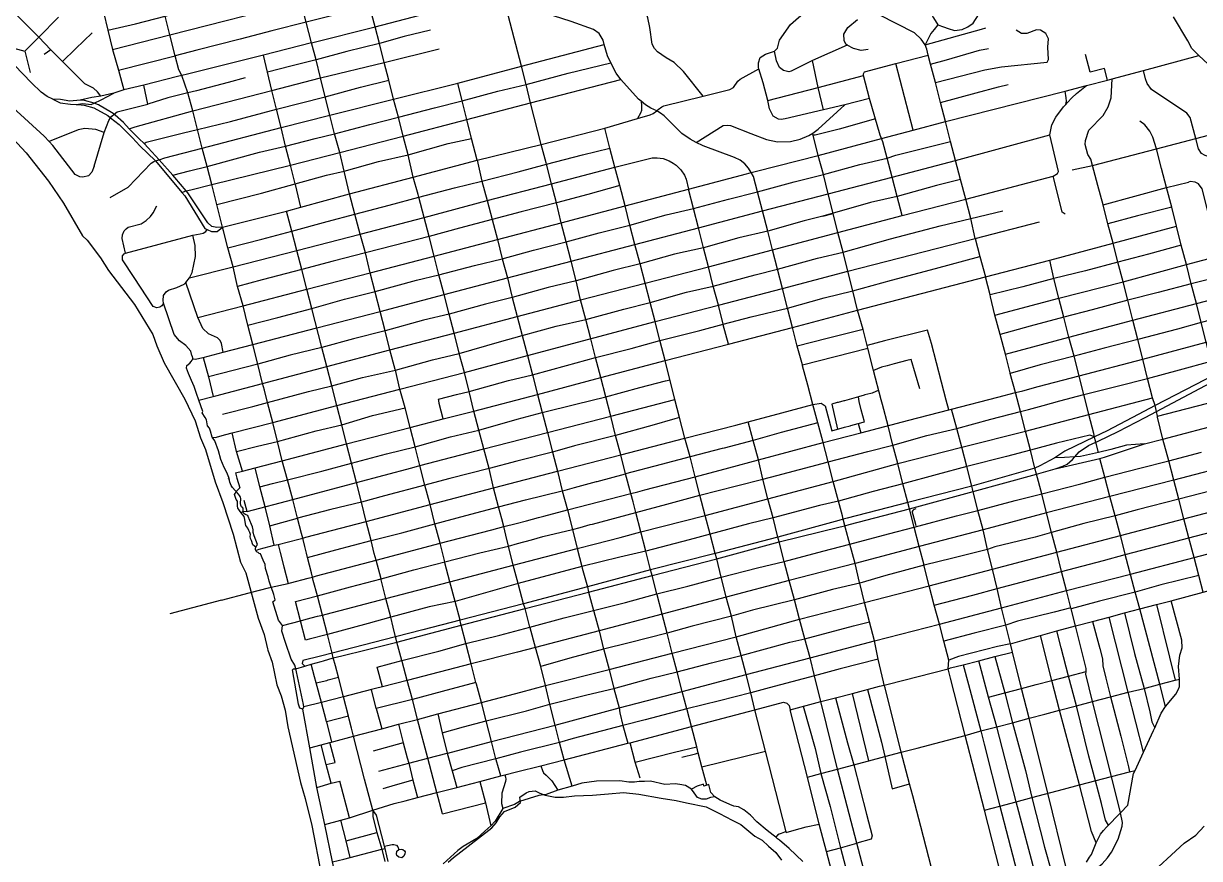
# Model space of a CAD drawing. Header units: millimetres. Extents: x 101 to 207, y 51 to 179.
# Drawn here: x 128.81 to 170.14, y 126.11 to 155.44 of the extents above; entities that cross this region are included whole.
import ezdxf

# ---------------------------------------------------------------- set-up
doc = ezdxf.new("R2010")
doc.units = ezdxf.units.MM
doc.header["$MEASUREMENT"] = 0
doc.layers.add('Streets', color=140, linetype='Continuous', true_color=0x00d7ff)
doc.layers.add('Waterline', color=70, linetype='Continuous', true_color=0x71ff00)

msp = doc.modelspace()

# ---------------------------------------------------------------- linework, layer by layer
at = {"layer": 'Streets', "color": 4, "true_color": 0x00ffff}
for p, q in [((129.773, 154.522), (129.535, 154.349)), ((132.151, 153.797), (134.142, 154.302)), ((160.075, 151.691), (159.467, 154.039)), ((133.447, 150.615), (133.583, 150.65)), ((162.265, 147.895), (164.525, 148.48)), ((133.361, 145.503), (132.698, 146.523)), ((156.185, 143.449), (158.485, 144.034)), ((168.665, 141.648), (175.409, 143.394)), ((157.227, 142.076), (157.424, 141.192)), ((158.142, 141.392), (158.238, 141.062)), ((168.858, 140.846), (171.113, 141.435)), ((135.437, 140.907), (135.543, 140.904)), ((168.21, 140.678), (168.858, 140.846)), ((136.002, 139.451), (136.032, 139.463)), ((136.672, 138.303), (136.562, 138.688)), ((136.528, 138.307), (136.672, 138.303)), ((137.47, 137.799), (138.44, 138.067)), ((136.973, 136.934), (137.093, 136.973)), ((135.769, 135.188), (133.949, 134.703)), ((163.574, 133.362), (163.499, 133.656)), ((158.523, 129.541), (157.943, 131.911)), ((139.464, 130.911), (139.64, 130.201)), ((139.768, 129.479), (139.58, 130.185)), ((152.657, 129.333), (154.894, 129.879)), ((139.449, 129.418), (139.768, 129.479)), ((152.825, 128.683), (152.657, 129.333)), ((140.263, 127.543), (139.927, 128.833)), ((143.535, 127.682), (145.047, 128.07)), ((139.402, 127.302), (139.964, 127.459)), ((139.964, 127.459), (140.263, 127.543)), ((140.145, 126.733), (141.232, 127.024))]:
    msp.add_line(p, q, dxfattribs=at)
for points in [[(130.965, 153.322), (130.564, 153.72), (130.18, 154.111), (129.773, 154.522), (129.351, 154.957), (128.086, 156.226), (128.047, 156.266), (128.011, 156.301), (127.14, 157.166), (126.673, 157.65), (124.811, 159.542), (124.128, 160.204), (123.809, 160.56), (123.454, 161.011), (123.155, 161.473), (122.799, 161.969), (122.776, 162.006), (122.585, 162.308), (121.621, 164.073), (120.145, 166.974)], [(140.268, 149.46), (140.085, 150.26), (139.927, 150.912), (139.74, 151.568), (139.58, 152.219), (139.412, 152.871), (139.253, 153.528), (139.095, 154.166), (138.926, 154.767), (138.562, 156.214), (138.394, 156.889), (138.234, 157.533), (138.058, 158.201), (138.056, 158.207), (137.897, 158.847)], [(131.774, 155.205), (132.749, 155.43), (133.791, 155.702), (136.518, 156.449), (138.394, 156.889), (139.708, 157.245), (140.619, 157.472), (142.273, 157.903), (143.082, 158.107)], [(131.938, 154.528), (133.949, 155.04), (138.562, 156.214), (140.797, 156.799), (145.249, 157.956)], [(152.695, 152.887), (152.013, 153.755), (151.685, 154.067), (151.395, 154.233), (151.095, 154.445), (150.984, 154.562), (150.909, 154.712), (150.824, 155.307), (150.75, 155.641), (150.657, 155.926), (150.469, 156.655), (150.459, 156.833), (150.507, 157.049), (150.778, 157.5), (150.796, 157.578), (150.778, 157.818), (150.712, 157.923), (150.384, 158.284)], [(131.292, 157.147), (131.447, 156.527), (131.621, 155.837), (131.774, 155.205), (131.938, 154.528), (132.151, 153.797), (132.33, 153.113)], [(155.211, 154.467), (155.314, 154.573), (155.379, 154.856), (155.773, 155.402), (156.315, 155.892), (156.418, 155.953), (156.484, 156.025), (156.615, 156.159), (156.773, 156.454), (156.83, 156.683), (156.82, 157.021), (156.773, 157.233), (156.811, 157.411)], [(159.642, 156.523), (159.663, 156.253), (159.779, 156.159), (159.948, 156.096), (160.284, 156.011), (160.495, 155.938), (160.705, 155.801), (160.789, 155.643), (160.947, 155.391), (161.147, 155.327), (161.316, 155.264), (161.537, 155.201), (161.8, 155.233), (162, 155.327), (162.189, 155.454), (162.378, 155.748), (163.21, 157.232)], [(131.293, 150.428), (131.209, 150.216), (131.088, 150.093), (130.891, 150.048), (130.788, 150.06), (130.619, 150.143), (129.834, 151.161), (129.712, 151.296), (129.534, 151.479), (128.431, 152.489), (127.226, 153.647), (127.056, 153.784), (125.136, 155.664), (124.989, 155.809), (124.783, 155.936), (124.724, 155.959), (124.539, 156.003), (124.418, 156.058), (124.183, 156.214), (124.072, 156.331), (123.763, 156.898), (123.68, 157.056)], [(138.926, 154.767), (141.171, 155.33), (143.005, 155.803), (145.315, 156.404), (145.66, 156.459)], [(150.16, 138.932), (149.973, 139.622), (149.804, 140.294), (149.618, 140.974), (149.449, 141.652), (149.281, 142.326), (149.103, 143.004), (148.916, 143.706), (148.748, 144.368), (148.58, 145.047), (148.392, 145.731), (148.234, 146.405), (148.056, 147.094), (147.878, 147.767), (147.709, 148.441), (147.541, 149.137), (147.363, 149.815), (147.191, 150.497), (147.179, 150.544), (147.008, 151.195), (146.634, 152.654), (146.474, 153.304), (146.316, 153.945), (145.66, 156.459)], [(151.069, 152.37), (150.862, 152.472), (150.671, 152.584), (150.518, 152.71), (150.431, 152.782), (149.804, 153.472), (149.646, 153.699), (149.449, 154.055), (149.337, 154.312), (149.216, 154.706), (149.178, 154.862), (149.038, 155.096), (148.841, 155.236), (148.056, 155.514), (147.149, 155.809), (146.737, 155.981), (146.026, 156.393), (145.886, 156.438), (145.66, 156.459)], [(140.974, 156.058), (140.056, 155.818), (138.744, 155.49), (137.537, 155.18), (136.419, 154.891), (134.9, 154.502), (134.142, 154.302)], [(148.093, 128.656), (147.811, 129.579), (147.649, 130.184), (147.501, 130.789), (147.306, 131.527), (147.157, 132.188), (146.989, 132.85), (146.802, 133.524), (146.615, 134.214), (146.608, 134.24), (146.439, 134.894), (146.387, 135.062), (146.213, 135.722), (146.199, 135.776), (146.026, 136.416), (145.858, 137.084), (145.762, 137.472), (145.688, 137.768), (145.617, 138.038), (145.508, 138.46), (145.333, 139.126), (145.175, 139.806), (144.987, 140.496), (144.819, 141.162), (144.642, 141.83), (144.469, 142.52), (144.304, 143.188), (144.124, 143.854), (144.118, 143.878), (143.949, 144.568), (143.771, 145.23), (143.593, 145.92), (143.411, 146.613), (143.238, 147.273), (143.063, 147.956), (142.892, 148.631), (142.705, 149.34), (142.68, 149.436), (142.509, 150.039), (142.33, 150.833), (142.153, 151.489), (141.985, 152.148), (141.817, 152.786), (141.648, 153.449), (141.489, 154.077), (141.32, 154.745), (141.171, 155.33), (140.974, 156.058)], [(128.857, 154.467), (129.351, 154.957), (130.037, 155.663)], [(134.379, 153.615), (134.266, 153.819), (134.142, 154.302), (133.949, 155.04), (133.791, 155.702)], [(158.495, 154.524), (158.252, 154.495), (157.98, 154.562), (157.765, 154.678), (157.718, 154.718), (157.652, 154.84), (157.644, 155.063), (157.783, 155.303), (158.121, 155.586)], [(160.497, 154.69), (160.366, 154.896), (160.131, 155.119), (158.887, 155.742)], [(170.768, 153.721), (170.116, 154.321), (169.878, 154.568), (169.729, 154.835), (169.229, 155.673)], [(130.18, 154.111), (130.636, 154.554), (131.218, 155.119)], [(143.114, 155.206), (142.194, 154.982), (141.32, 154.745), (140.168, 154.463), (139.095, 154.166), (138.201, 153.943), (137.382, 153.727)], [(160.947, 155.391), (160.821, 155.231), (160.705, 155.085), (160.497, 154.69)], [(160.497, 154.69), (162.487, 155.243), (162.639, 155.291)], [(164.837, 154.178), (164.809, 154.613), (164.837, 154.907), (164.743, 155.096), (164.556, 155.202), (164.415, 155.218), (164.079, 155.091), (163.892, 155.091), (163.705, 155.202)], [(128.217, 154.645), (128.857, 154.467), (129.042, 153.718)], [(133.583, 150.65), (133.772, 150.723), (135.091, 151.068), (137.86, 151.79), (139.58, 152.219), (141.817, 152.786), (144.07, 153.349), (146.316, 153.945), (149.216, 154.706)], [(138.926, 154.767), (137.242, 154.334), (134.575, 153.664), (134.379, 153.615)], [(157.765, 154.678), (156.539, 154.144), (155.791, 153.773), (155.707, 153.749), (155.52, 153.788), (155.379, 153.899), (155.276, 154.128), (155.211, 154.467)], [(162.265, 147.895), (162.105, 148.591), (161.928, 149.275), (161.746, 149.965), (161.572, 150.627), (161.394, 151.301), (161.217, 152.002), (161.039, 152.67), (160.861, 153.366), (160.693, 154.016), (160.608, 154.328), (160.562, 154.54), (160.497, 154.69)], [(129.834, 152.782), (129.637, 152.881), (129.431, 153.032), (129.085, 153.36), (127.889, 154.583)], [(132.52, 151.745), (132.728, 151.815), (134.763, 152.369), (137.541, 153.087), (139.253, 153.528), (141.489, 154.077), (143.415, 154.551)], [(138.562, 148.987), (138.365, 149.782), (138.355, 149.815), (138.196, 150.467), (138.018, 151.133), (137.86, 151.79), (137.701, 152.43), (137.541, 153.087), (137.382, 153.727), (137.242, 154.334)], [(154.388, 150.204), (154.577, 150.252), (156.745, 150.805), (158.968, 151.4), (160.075, 151.691), (161.217, 152.002), (165.418, 153.068), (166.175, 153.26), (166.909, 153.456), (167.072, 153.5), (168.176, 153.794), (170.116, 154.321)], [(158.551, 152.804), (157.68, 152.587), (156.933, 152.408), (155.577, 152.096), (155.445, 152.069), (155.352, 152.08), (155.165, 152.185), (155.025, 152.448), (154.968, 152.737), (154.809, 153.36), (154.66, 153.844), (154.641, 153.899), (154.641, 154.061), (154.706, 154.251), (154.894, 154.368), (155.211, 154.467)], [(158.335, 153.611), (158.335, 153.672), (158.373, 153.739), (159.467, 154.039), (160.608, 154.328)], [(160.693, 154.016), (161.246, 154.17), (162.41, 154.5), (162.724, 154.562)], [(160.861, 153.366), (162.601, 153.81), (163.19, 153.923), (164.79, 154.089), (164.837, 154.178)], [(166.909, 153.456), (166.8, 153.864), (166.303, 153.729), (166.138, 154.357)], [(134.056, 150.117), (134.643, 150.267), (135.268, 150.416), (137.103, 150.925), (138.018, 151.133), (139.063, 151.398), (139.74, 151.568), (140.983, 151.898), (141.985, 152.148), (143.253, 152.483), (144.229, 152.725), (145.476, 153.069), (146.474, 153.304), (147.948, 153.693), (149.449, 154.055)], [(151.069, 152.37), (151.115, 152.426), (151.24, 152.515), (151.313, 152.551), (152.695, 152.887), (153.639, 153.126), (153.762, 153.199), (153.912, 153.415), (153.995, 153.488), (154.66, 153.844)], [(156.933, 152.408), (156.737, 153.199), (156.539, 154.144)], [(175.005, 145.809), (174.734, 146.065), (174.154, 146.744), (173.91, 147.138), (173.704, 147.567), (173.546, 148.002), (173.405, 148.352), (173.237, 148.692), (172.966, 149.115), (172.572, 149.588), (172.32, 149.833), (171.964, 150.105), (171.505, 150.378), (171.319, 150.467), (170.346, 150.8), (170.216, 150.878), (170.113, 151.04), (170.018, 151.401), (169.822, 152.142), (169.701, 152.298), (168.456, 153.12), (168.307, 153.332), (168.242, 153.5), (168.176, 153.794)], [(134.379, 153.615), (134.226, 153.576), (133.033, 153.271), (132.33, 153.113), (131.983, 152.997)], [(133.045, 151.223), (133.115, 151.277), (134.427, 151.606), (134.923, 151.713), (136.088, 152.001), (137.701, 152.43), (139.412, 152.871), (140.656, 153.201), (141.648, 153.449)], [(136.597, 153.532), (136.002, 153.368), (134.893, 153.078), (134.585, 153.01), (133.88, 152.825), (133.183, 152.614)], [(134.378, 149.506), (134.526, 149.56), (134.688, 149.596), (135.428, 149.782), (138.196, 150.467), (139.927, 150.912), (142.153, 151.489), (144.389, 152.074), (146.634, 152.654), (149.804, 153.472)], [(138.626, 137.368), (138.585, 137.524), (138.44, 138.067), (138.271, 138.726), (138.084, 139.41), (137.897, 140.083), (137.738, 140.757), (137.57, 141.431), (137.382, 142.131), (137.274, 142.56), (137.214, 142.799), (137.048, 143.471), (136.868, 144.162), (136.691, 144.847), (136.531, 145.519), (136.335, 146.209), (136.176, 146.889), (135.989, 147.561), (135.834, 148.159), (135.802, 148.285), (135.605, 149.087), (135.428, 149.782), (135.268, 150.416), (135.091, 151.068), (134.923, 151.713), (134.763, 152.369), (134.585, 153.01), (134.379, 153.615)], [(154.968, 152.737), (156.737, 153.199), (158.335, 153.611)], [(158.968, 151.4), (158.915, 151.519), (158.551, 152.804), (158.335, 153.611)], [(168.587, 142.023), (168.494, 142.293), (168.317, 142.977), (168.148, 143.655), (167.979, 144.345), (167.802, 145.019), (167.624, 145.72), (167.466, 146.371), (167.278, 147.055), (167.11, 147.729), (166.923, 148.407), (166.755, 149.075), (166.567, 149.754), (166.381, 150.449), (166.324, 150.673), (166.221, 150.845), (166.128, 151.191), (166.137, 151.329), (166.258, 151.691), (166.755, 152.213), (166.932, 152.509), (167.035, 152.826), (167.072, 153.5)], [(130.657, 152.595), (130.889, 152.636), (131.191, 152.598), (131.292, 152.648), (131.541, 152.765), (131.983, 152.997)], [(131.983, 152.997), (131.525, 152.884), (131.215, 152.839), (130.801, 152.747)], [(131.525, 152.884), (131.404, 153.039), (131.268, 153.165), (130.965, 153.322)], [(131.914, 152.183), (131.997, 152.256), (132.099, 152.344), (133.183, 152.614), (133.033, 153.271)], [(144.75, 150.639), (144.557, 151.406), (144.389, 152.074), (144.229, 152.725), (144.07, 153.349)], [(161.039, 152.67), (162.292, 153.001), (163.075, 153.212), (163.42, 153.294)], [(165.443, 152.602), (165.469, 152.718), (165.457, 152.825), (165.418, 153.068)], [(165.443, 152.602), (165.5, 152.664), (165.652, 152.829), (165.823, 152.983), (166.175, 153.26)], [(129.834, 152.782), (130.099, 152.66), (130.457, 152.607), (130.657, 152.595), (130.84, 152.583), (130.936, 152.574), (131.285, 152.485), (131.774, 152.209), (131.87, 152.125), (132.177, 151.891), (132.381, 151.687), (132.638, 151.424), (132.901, 151.148)], [(130.801, 152.747), (130.442, 152.719), (130.104, 152.772), (129.834, 152.782)], [(132.875, 151.391), (132.52, 151.745), (132.32, 151.966), (132.031, 152.221), (131.997, 152.256), (131.907, 152.318), (131.445, 152.587), (131.292, 152.648), (130.948, 152.732), (130.801, 152.747)], [(150.518, 152.71), (150.536, 152.557), (150.536, 152.386), (150.496, 152.291), (150.392, 152.104), (150.833, 152.236), (150.944, 152.278), (151.069, 152.37)], [(154.37, 151.581), (154.93, 151.363), (155.314, 151.284), (155.773, 151.296), (156.11, 151.379), (156.418, 151.507), (156.549, 151.59), (156.737, 151.735), (157.68, 152.587)], [(165.005, 150.082), (165.154, 150.171), (165.183, 150.244), (164.883, 151.535), (164.958, 151.885), (165.098, 152.148), (165.361, 152.513), (165.443, 152.602)], [(131.293, 150.428), (131.649, 151.612), (131.803, 152.037), (131.87, 152.125), (131.914, 152.183)], [(154.388, 150.204), (154.294, 150.355), (154.16, 150.509), (154.002, 150.637), (153.799, 150.74), (152.695, 151.139), (152.451, 151.256), (152.245, 151.374), (151.946, 151.574), (151.681, 151.844), (151.326, 152.193), (151.204, 152.292), (151.069, 152.37)], [(165.673, 150.298), (166.381, 150.449), (168.634, 151.034), (170.018, 151.401), (170.861, 151.624), (172.751, 152.129)], [(131.649, 151.612), (131.35, 151.718), (130.966, 151.758), (130.732, 151.707), (129.712, 151.296)], [(138.562, 148.987), (140.268, 149.46), (142.509, 150.039), (144.75, 150.639), (147.008, 151.195), (149.244, 151.762), (150.392, 152.104)], [(155.618, 127.025), (155.613, 127.047), (154.894, 129.879), (154.51, 131.332), (154.369, 131.927), (154.211, 132.573), (154.033, 133.245), (153.864, 133.896), (153.696, 134.619), (153.509, 135.287), (153.34, 135.961), (153.332, 135.995), (153.174, 136.641), (153.122, 136.83), (152.948, 137.501), (152.77, 138.163), (152.583, 138.876), (152.415, 139.521), (152.237, 140.217), (152.059, 140.879), (151.869, 141.606), (151.703, 142.237), (151.366, 143.599), (151.189, 144.273), (151.177, 144.303), (151.011, 144.969), (150.834, 145.636), (150.657, 146.316), (150.479, 146.994), (150.301, 147.684), (150.123, 148.358), (149.954, 149.036), (149.769, 149.746), (149.598, 150.4), (149.421, 151.068), (149.244, 151.762)], [(152.451, 151.256), (153.397, 151.857), (153.565, 151.875), (153.659, 151.857), (154.37, 151.581)], [(158.754, 152.088), (157.479, 151.733), (156.637, 151.517), (156.568, 151.516)], [(171.113, 141.435), (170.909, 142.229), (170.735, 142.925), (170.69, 143.113), (170.552, 143.583), (170.374, 144.252), (170.206, 144.942), (170.038, 145.604), (169.85, 146.298), (169.683, 146.978), (169.505, 147.65), (169.335, 148.324), (169.168, 148.987), (168.99, 149.676), (168.813, 150.349), (168.634, 151.034), (168.503, 151.452), (168.401, 151.663), (168.223, 151.881), (168.046, 152.013)], [(135.802, 148.285), (135.603, 148.272), (135.424, 148.314), (135.287, 148.44), (134.582, 149.493), (134.526, 149.56), (134.128, 150.035), (134.056, 150.117), (133.583, 150.65), (133.19, 151.079), (133.045, 151.223), (132.875, 151.391)], [(134.726, 143.778), (134.76, 143.665), (134.838, 143.655), (135.128, 143.712), (135.83, 143.894), (136.868, 144.162), (139.123, 144.746), (141.348, 145.331), (143.593, 145.92), (145.82, 146.505), (148.056, 147.094), (150.301, 147.684), (152.536, 148.269), (154.781, 148.858), (157.092, 149.459), (159.346, 150.048), (161.572, 150.627), (164.883, 151.535)], [(135.605, 149.087), (137.169, 149.484), (138.355, 149.815), (139.458, 150.109), (140.085, 150.26), (141.286, 150.596), (142.33, 150.833), (143.739, 151.221), (144.557, 151.406)], [(136.691, 144.847), (137.754, 145.117), (138.945, 145.436), (140.089, 145.755), (141.164, 146.032), (142.628, 146.426), (143.411, 146.613), (144.66, 146.939), (145.633, 147.178), (146.738, 147.478), (147.878, 147.767), (149.04, 148.09), (150.123, 148.358), (151.402, 148.721), (152.358, 148.941), (153.585, 149.267), (154.603, 149.526), (155.894, 149.885), (156.933, 150.133), (158.209, 150.484), (159.168, 150.716), (159.466, 150.813), (160.31, 151.029), (161.394, 151.301)], [(161.31, 132.778), (161.334, 133.076), (161.16, 133.745), (161.002, 134.342), (160.824, 135.004), (160.646, 135.688), (160.468, 136.384), (160.461, 136.414), (160.291, 137.068), (160.113, 137.753), (159.947, 138.394), (159.889, 138.616), (159.719, 139.27), (159.543, 139.984), (159.365, 140.634), (159.196, 141.312), (158.999, 142.063), (158.956, 142.225), (158.686, 143.254), (158.673, 143.305), (158.485, 144.034), (158.46, 144.132), (158.317, 144.697), (158.129, 145.369), (157.957, 146.054), (157.783, 146.739), (157.616, 147.411), (157.428, 148.097), (157.27, 148.763), (157.092, 149.459), (156.933, 150.133), (156.745, 150.805), (156.568, 151.516), (156.549, 151.59)], [(159.693, 148.692), (159.515, 149.364), (159.346, 150.048), (159.168, 150.716), (159.013, 151.282), (158.968, 151.4)], [(132.901, 151.148), (133.447, 150.615), (134.378, 149.506), (134.476, 149.383), (135.181, 148.246), (135.27, 148.2), (135.412, 148.141), (135.612, 148.131), (135.802, 148.285)], [(135.989, 147.561), (137.188, 147.866), (138.243, 148.152), (139.484, 148.491), (140.459, 148.747), (141.661, 149.063), (142.705, 149.34), (143.956, 149.668), (144.923, 149.905), (146.193, 150.227), (147.191, 150.497), (148.462, 150.833), (149.421, 151.068)], [(131.856, 149.332), (132.488, 149.692), (133.298, 150.534), (133.393, 150.597), (133.447, 150.615)], [(134.642, 146.51), (136.176, 146.889), (138.412, 147.472), (140.647, 148.046), (142.892, 148.631), (145.108, 149.22), (147.363, 149.815), (149.598, 150.4), (150.909, 150.728), (151.077, 150.728), (151.292, 150.694), (151.498, 150.622), (151.647, 150.538), (151.75, 150.471), (151.919, 150.299), (152.041, 150.115), (152.097, 149.971), (152.18, 149.627)], [(144.75, 150.639), (144.923, 149.905), (145.108, 149.22), (145.278, 148.552), (145.464, 147.857), (145.633, 147.178), (145.82, 146.505), (145.989, 145.815), (146.165, 145.153), (146.339, 144.482), (146.521, 143.778), (146.695, 143.099), (146.877, 142.415), (147.039, 141.774), (147.046, 141.747), (147.223, 141.073), (147.401, 140.383), (147.579, 139.711), (147.747, 139.031), (147.933, 138.353), (148.103, 137.669), (148.271, 136.995), (148.433, 136.369), (148.448, 136.311), (148.628, 135.652), (148.67, 135.462), (148.842, 134.824), (148.85, 134.792), (149.038, 134.113), (149.198, 133.469), (149.206, 133.435), (149.393, 132.755), (149.562, 132.077), (149.749, 131.399), (149.767, 131.223), (149.873, 130.782), (150.048, 130.157)], [(134.941, 145.119), (136.531, 145.519), (138.768, 146.11), (140.993, 146.688), (143.238, 147.273), (145.464, 147.857), (147.709, 148.441), (149.954, 149.036), (152.18, 149.627), (154.222, 150.161), (154.388, 150.204)], [(134.973, 142.206), (135.474, 142.337), (135.568, 142.364), (137.214, 142.799), (139.469, 143.388), (141.685, 143.973), (143.949, 144.568), (146.165, 145.153), (148.392, 145.731), (150.657, 146.316), (152.892, 146.895), (155.137, 147.49), (157.428, 148.097), (159.693, 148.692), (161.928, 149.275), (165.005, 150.082)], [(155.838, 144.763), (155.666, 145.447), (155.482, 146.137), (155.314, 146.81), (155.137, 147.49), (154.968, 148.146), (154.781, 148.858), (154.603, 149.526), (154.463, 150.072), (154.388, 150.204)], [(165.423, 148.74), (165.323, 148.819), (165.251, 149.102), (165.005, 150.082)], [(161.746, 149.965), (160.899, 149.754), (159.515, 149.364), (158.584, 149.149), (156.902, 148.672), (157.27, 148.763), (156.902, 148.672), (156.249, 148.511), (154.968, 148.146), (153.953, 147.912), (152.714, 147.567), (151.691, 147.334), (150.479, 146.994), (149.534, 146.762), (148.234, 146.405), (147.245, 146.17), (145.989, 145.815), (145.042, 145.578), (143.771, 145.23), (142.864, 145.025), (141.526, 144.641), (140.405, 144.368), (139.299, 144.062), (138.182, 143.789), (137.048, 143.471), (135.308, 143.029)], [(149.769, 149.746), (148.639, 149.438), (147.541, 149.137), (146.304, 148.827), (145.278, 148.552), (144.134, 148.254), (143.063, 147.956), (141.832, 147.649), (140.835, 147.383), (139.688, 147.097), (138.59, 146.8), (137.195, 146.433), (136.335, 146.209)], [(162.956, 145.202), (165.201, 145.798), (167.466, 146.371), (169.683, 146.978), (170.832, 147.278), (171.946, 147.573), (173.546, 148.002), (173.723, 148.051), (174.182, 148.251), (174.425, 148.397), (174.845, 148.719), (175.042, 148.931), (175.144, 149.087), (175.613, 149.771), (175.641, 149.848), (175.641, 149.965), (175.621, 150.01)], [(163.322, 143.829), (165.557, 144.424), (167.802, 145.019), (170.038, 145.604), (172.283, 146.193), (173.358, 146.466), (173.649, 146.543), (174.154, 146.744), (174.546, 146.944), (175.239, 147.389), (175.716, 147.8), (175.958, 148.057), (176.389, 148.641), (176.605, 148.941), (176.838, 149.186), (176.979, 149.303), (177.24, 149.465), (177.437, 149.542), (178.877, 149.959)], [(166.755, 149.075), (168.99, 149.676), (169.757, 149.87)], [(170.832, 147.278), (170.234, 149.637), (170.113, 149.809), (169.991, 149.87), (169.822, 149.888), (169.757, 149.87)], [(143.098, 138.542), (142.91, 139.221), (142.742, 139.911), (142.574, 140.573), (142.397, 141.251), (142.219, 141.937), (142.041, 142.599), (141.879, 143.27), (141.873, 143.293), (141.685, 143.973), (141.526, 144.641), (141.348, 145.331), (140.993, 146.688), (140.835, 147.383), (140.647, 148.046), (140.459, 148.747), (140.268, 149.46)], [(153.584, 144.179), (153.407, 144.857), (153.4, 144.885), (153.237, 145.547), (153.051, 146.215), (152.892, 146.895), (152.714, 147.567), (152.536, 148.269), (152.358, 148.941), (152.18, 149.627)], [(132.398, 147.373), (132.275, 147.885), (132.294, 148.024), (132.35, 148.156), (132.415, 148.235), (132.49, 148.285), (132.94, 148.402), (133.117, 148.524), (133.267, 148.664), (133.361, 148.791), (133.492, 149.036)], [(135.801, 141.724), (136.866, 141.987), (137.382, 142.131), (138.826, 142.513), (139.647, 142.71), (140.727, 143.006), (141.879, 143.27), (143.18, 143.624), (144.124, 143.854), (145.541, 144.262), (146.339, 144.482), (147.534, 144.808), (148.58, 145.047), (149.915, 145.413), (150.834, 145.636), (152.118, 145.999), (153.051, 146.215), (154.526, 146.617), (155.314, 146.81), (156.716, 147.196), (157.616, 147.411), (159.281, 147.879), (161.03, 148.333), (162.105, 148.591), (163.227, 148.866)], [(135.802, 148.285), (138.056, 148.852), (138.562, 148.987)], [(143.535, 127.682), (143.343, 128.428), (143.023, 129.634), (142.658, 130.998), (142.49, 131.66), (142.479, 131.698), (142.293, 132.366), (142.116, 133.028), (142.105, 133.067), (141.936, 133.713), (141.91, 133.812), (141.888, 133.901), (141.804, 134.232), (141.716, 134.587), (141.546, 135.248), (141.386, 135.905), (141.378, 135.934), (141.199, 136.59), (141.14, 136.829), (141.031, 137.279), (140.853, 137.952), (140.685, 138.632), (140.516, 139.322), (140.338, 139.994), (140.16, 140.673), (140.002, 141.346), (139.824, 142.02), (139.647, 142.71), (139.469, 143.388), (139.299, 144.062), (138.945, 145.436), (138.768, 146.11), (138.59, 146.8), (138.412, 147.472), (138.243, 148.152), (138.056, 148.852)], [(169.168, 148.987), (167.963, 148.688), (166.923, 148.407)], [(132.398, 147.373), (134.755, 148.002), (135.013, 148.056), (135.125, 148.081), (135.219, 148.14), (135.27, 148.2)], [(133.734, 145.614), (133.716, 145.715), (133.734, 145.887), (133.819, 146.021), (133.903, 146.071), (134.202, 146.171), (134.454, 146.288), (134.52, 146.349), (134.642, 146.51), (134.735, 146.693), (134.858, 147.261), (134.838, 147.64), (134.755, 148.002)], [(136.259, 139.659), (136.502, 139.719), (136.953, 139.839), (137.897, 140.083), (140.16, 140.673), (142.397, 141.251), (143.565, 141.557), (144.642, 141.83), (146.877, 142.415), (149.103, 143.004), (151.366, 143.599), (153.584, 144.179), (155.838, 144.763), (158.129, 145.369), (162.62, 146.543), (164.883, 147.134), (169.335, 148.324)], [(135.543, 140.904), (135.923, 141.002), (136.14, 141.06), (137.57, 141.431), (139.824, 142.02), (142.041, 142.599), (144.304, 143.188), (146.521, 143.778), (151.011, 144.969), (153.237, 145.547), (155.482, 146.137), (157.783, 146.739), (162.265, 147.895)], [(162.265, 147.895), (162.429, 147.256), (162.62, 146.543)], [(169.505, 147.65), (168.351, 147.34), (167.278, 147.055), (166.134, 146.748), (165.029, 146.486), (163.938, 146.189), (162.782, 145.908)], [(132.698, 146.523), (132.284, 147.144), (132.284, 147.284), (132.35, 147.356), (132.398, 147.373)], [(143.565, 141.557), (143.42, 142.095), (143.403, 142.203), (143.4, 142.249), (144.028, 142.414), (144.469, 142.52), (145.853, 142.901), (146.695, 143.099), (147.896, 143.43), (148.916, 143.706), (150.168, 144.028), (151.177, 144.303), (152.578, 144.663), (153.4, 144.885), (154.384, 145.137), (155.666, 145.447), (156.952, 145.801), (157.957, 146.054), (159.323, 146.426), (160.869, 146.837), (162.429, 147.256)], [(172.123, 146.877), (170.962, 146.577), (169.85, 146.298), (168.693, 145.992), (167.624, 145.72), (166.371, 145.38), (165.379, 145.13), (164.188, 144.814), (163.134, 144.523)], [(166.594, 140.373), (166.504, 140.736), (166.483, 140.818), (166.456, 140.927), (166.427, 141.035), (166.249, 141.708), (166.09, 142.376), (166.083, 142.405), (165.734, 143.756), (165.557, 144.424), (165.379, 145.13), (165.201, 145.798), (165.029, 146.486), (164.883, 147.134)], [(135.83, 143.894), (135.765, 144.201), (135.717, 144.307), (135.624, 144.402), (135.315, 144.546), (135.11, 144.734), (134.941, 145.119), (134.52, 146.349)], [(167.371, 127.715), (167.054, 128.989), (166.381, 131.62), (166.146, 132.583), (166.165, 132.684), (166.165, 132.783), (165.781, 134.285), (165.631, 134.882), (165.623, 134.915), (165.473, 135.521), (165.296, 136.194), (165.126, 136.867), (164.948, 137.568), (164.771, 138.248), (164.603, 138.92), (164.419, 139.609), (164.357, 139.818), (164.201, 140.456), (164.033, 141.124), (163.852, 141.812), (163.677, 142.477), (163.494, 143.15), (163.49, 143.166), (163.322, 143.829), (163.134, 144.523), (162.956, 145.202), (162.798, 145.843), (162.782, 145.908), (162.62, 146.543)], [(133.734, 145.614), (133.669, 145.519), (133.595, 145.475), (133.492, 145.458), (133.361, 145.503)], [(134.726, 143.778), (134.688, 143.933), (134.52, 144.133), (134.296, 144.29), (134.108, 144.513), (133.734, 145.614)], [(172.441, 145.519), (171.419, 145.255), (170.206, 144.942), (169.374, 144.709), (167.979, 144.345), (166.799, 144.042), (165.734, 143.756), (164.543, 143.456), (163.494, 143.15)], [(168.629, 141.818), (170.735, 142.925), (172.543, 143.856), (172.622, 143.897), (173.053, 144.153), (173.568, 144.508), (174.156, 144.965), (174.239, 145.039), (174.437, 145.216), (174.646, 145.419), (174.697, 145.602)], [(174.404, 145.405), (174.123, 145.154), (173.943, 145.014), (173.535, 144.698), (173.02, 144.342), (172.59, 144.087), (172.435, 144.015), (170.69, 143.113), (168.587, 142.023)], [(160.989, 124.74), (160.344, 127.234), (160.066, 128.31), (159.955, 128.732), (159.664, 129.841), (159.092, 132.1), (159.065, 132.205), (159.039, 132.317), (158.854, 133.109), (158.719, 133.751), (158.551, 134.419), (158.373, 135.109), (158.201, 135.783), (158.195, 135.805), (158.036, 136.473), (157.85, 137.157), (157.705, 137.712), (157.623, 138.026), (157.592, 138.147), (157.456, 138.665), (157.27, 139.349), (157.092, 140.049), (156.901, 140.767), (156.734, 141.409), (156.549, 142.059), (156.381, 142.732), (156.193, 143.411), (156.185, 143.449), (156.007, 144.106), (155.838, 144.763)], [(158.317, 144.697), (157.052, 144.38), (156.007, 144.106)], [(156.914, 140.718), (158.238, 141.062), (159.93, 141.504), (161.329, 141.87), (161.432, 141.898), (163.055, 142.316), (163.677, 142.477), (163.933, 142.544), (164.468, 142.685), (165.912, 143.066), (168.148, 143.655), (170.374, 144.252), (172.619, 144.847), (173.272, 145.008)], [(161.329, 141.87), (161.242, 142.206), (161.077, 142.838), (160.728, 144.196), (160.583, 144.673), (159.077, 144.298), (158.46, 144.132)], [(154.799, 139.438), (155.293, 139.566), (156.876, 139.985), (157.092, 140.049), (158.488, 140.408), (159.365, 140.634), (160.563, 140.967), (161.61, 141.213), (162.813, 141.546), (163.852, 141.812), (164.129, 141.887), (164.648, 142.024), (165.24, 142.184), (166.083, 142.405), (167.249, 142.707), (168.317, 142.977), (169.446, 143.275), (170.552, 143.583), (171.656, 143.868), (172.202, 143.996), (172.435, 144.015)], [(135.954, 139.668), (135.863, 139.84), (135.748, 140.126), (135.663, 140.426), (135.531, 140.786), (135.437, 140.907), (135.382, 141.124), (135.341, 141.225), (135.28, 141.313), (135.247, 141.444), (135.242, 141.517), (135.192, 141.596), (135.086, 141.766), (135.118, 141.808), (134.973, 142.206), (134.888, 142.448), (134.807, 142.686), (134.717, 142.898), (134.603, 143.153), (134.54, 143.334), (134.552, 143.427), (134.655, 143.513), (134.698, 143.566), (134.739, 143.619), (134.76, 143.665)], [(135.128, 143.712), (135.308, 143.029), (135.474, 142.337)], [(160.317, 142.607), (160.012, 143.641), (159.856, 143.6), (159.634, 143.541), (159.412, 143.482), (159.168, 143.417), (158.97, 143.365), (158.686, 143.254)], [(137.12, 139.171), (137.564, 139.287), (138.084, 139.41), (139.297, 139.717), (140.338, 139.994), (141.566, 140.322), (142.574, 140.573), (143.815, 140.924), (144.819, 141.162), (146.157, 141.539), (147.039, 141.774), (148.218, 142.068), (149.281, 142.326), (150.474, 142.657), (151.376, 142.894), (151.534, 142.92)], [(136.672, 138.303), (138.271, 138.726), (140.516, 139.322), (142.457, 139.835), (142.742, 139.911), (144.987, 140.496), (147.223, 141.073), (149.449, 141.652), (151.703, 142.237)], [(137.915, 134.297), (138.543, 134.459), (138.75, 134.513), (139.145, 134.618), (139.319, 134.664), (139.446, 134.698), (141.546, 135.248), (143.799, 135.833), (146.026, 136.416), (148.271, 136.995), (148.917, 137.164), (149.776, 137.389), (150.507, 137.58), (152.77, 138.163), (154.977, 138.748), (157.27, 139.349), (159.543, 139.984), (161.788, 140.557), (164.033, 141.124), (166.249, 141.708), (168.494, 142.293)], [(158.868, 142.562), (158.637, 142.455), (158.592, 142.444), (158.382, 142.393), (158.354, 142.384), (158.153, 142.326), (157.911, 142.255), (157.669, 142.192), (157.647, 142.186), (157.439, 142.132), (157.413, 142.125), (157.227, 142.076)], [(158.142, 141.392), (158.364, 141.452), (158.256, 141.875), (158.183, 142.162), (158.153, 142.326)], [(136.298, 140.412), (137.028, 140.595), (137.738, 140.757), (139.096, 141.128), (140.002, 141.346), (141.076, 141.667), (142.219, 141.937)], [(137.093, 136.973), (137.622, 137.112), (137.757, 137.139), (138.487, 137.332), (138.626, 137.368), (138.735, 137.397), (140.853, 137.952), (143.098, 138.542), (145.333, 139.126), (147.579, 139.711), (149.804, 140.294), (152.059, 140.879), (153.852, 141.336), (154.286, 141.447), (155.462, 141.765), (156.549, 142.059)], [(156.549, 142.059), (156.848, 142.107), (156.985, 142.013), (157.216, 141.129), (157.424, 141.192), (157.636, 141.251), (157.663, 141.259), (157.86, 141.313), (157.892, 141.322), (158.142, 141.392)], [(163.499, 133.656), (163.34, 134.303), (163.19, 134.919), (163.031, 135.593), (162.873, 136.272), (162.695, 136.968), (162.536, 137.657), (162.358, 138.331), (162.162, 139.098), (162.138, 139.193), (161.966, 139.877), (161.788, 140.557), (161.61, 141.213), (161.432, 141.898)], [(168.587, 142.023), (167.985, 141.713), (166.896, 141.134), (166.456, 140.927), (165.416, 140.416), (165.06, 140.188)], [(165.069, 139.793), (165.336, 139.887), (165.492, 139.967), (165.683, 140.121), (165.768, 140.219), (165.918, 140.398), (166.244, 140.618), (166.504, 140.736), (166.581, 140.766), (167.286, 141.113), (168.229, 141.6), (168.629, 141.818)], [(168.858, 140.846), (168.672, 141.613), (168.665, 141.648), (168.629, 141.818), (168.587, 142.023)], [(151.869, 141.606), (151.708, 141.551), (150.898, 141.322), (149.618, 140.974), (148.179, 140.602), (147.401, 140.383), (146.15, 140.069), (145.175, 139.806), (143.789, 139.461), (143.391, 139.359), (142.91, 139.221), (141.493, 138.849), (140.685, 138.632), (139.606, 138.366), (138.44, 138.067)], [(156.734, 141.409), (155.437, 141.079), (154.453, 140.796), (153.434, 140.528), (153.365, 140.51), (152.237, 140.217), (151.221, 139.951), (149.973, 139.622)], [(159.495, 121.15), (158.794, 124.026), (158.102, 126.647), (157.419, 129.25), (156.839, 131.62), (156.615, 132.528), (156.456, 133.162), (156.278, 133.83), (156.09, 134.52), (155.913, 135.198), (155.726, 135.872), (155.548, 136.544), (155.373, 137.23), (155.328, 137.399), (155.155, 138.08), (154.977, 138.748), (154.799, 139.438), (154.641, 140.111), (154.453, 140.796), (154.286, 141.447)], [(169.149, 135.165), (170.271, 135.471), (172.498, 136.077), (172.18, 137.268), (172.011, 137.952), (171.834, 138.632), (171.478, 139.984), (171.309, 140.668), (171.113, 141.435)], [(136.502, 139.719), (136.298, 140.412), (136.14, 141.06)], [(166.456, 140.927), (166.285, 140.987), (165.121, 140.697), (164.201, 140.456), (163.359, 140.23), (161.966, 139.877), (160.925, 139.605), (159.719, 139.27), (158.676, 139.007), (157.456, 138.665), (156.782, 138.507), (155.155, 138.08), (154.289, 137.863), (152.948, 137.501), (152.211, 137.31), (150.683, 136.906), (149.764, 136.692), (148.433, 136.369), (146.199, 135.776), (143.977, 135.137), (143.067, 134.947), (141.716, 134.587), (140.918, 134.364), (139.497, 133.974), (138.845, 133.81), (138.721, 133.778), (138.543, 134.459), (138.366, 135.14), (139.139, 135.341), (140.303, 135.653), (141.378, 135.934), (142.523, 136.245), (143.614, 136.531), (144.844, 136.843), (145.858, 137.084), (146.172, 137.171), (146.67, 137.307), (147.064, 137.416), (148.103, 137.669)], [(137.515, 135.647), (138.113, 135.771), (138.188, 135.793), (138.819, 135.961), (138.963, 135.999), (139.111, 136.038), (141.199, 136.59), (143.453, 137.191), (145.218, 137.646), (145.267, 137.659), (145.688, 137.768), (146.128, 137.882), (146.492, 137.977), (146.906, 138.085), (147.098, 138.135), (147.933, 138.353), (150.16, 138.932), (150.406, 138.996), (150.643, 139.058), (152.415, 139.521), (153.597, 139.834), (154.641, 140.111), (156.914, 140.718)], [(168.21, 140.678), (167.58, 140.629), (167.033, 140.482), (166.594, 140.373), (165.96, 140.229), (165.768, 140.219), (165.402, 140.197), (165.06, 140.188), (164.536, 139.905), (164.357, 139.818)], [(164.419, 139.609), (165.069, 139.793), (166.641, 140.167), (166.802, 140.208), (168.21, 140.678)], [(170.271, 135.471), (170.121, 136.05), (169.953, 136.684), (169.771, 137.38), (169.598, 138.041), (169.42, 138.731), (169.242, 139.405), (169.064, 140.083), (168.858, 140.846)], [(141.433, 132.144), (141.243, 132.828), (142.105, 133.067), (143.404, 133.394), (144.362, 133.658), (145.555, 133.956), (146.608, 134.24), (147.808, 134.564), (148.842, 134.824), (149.968, 135.107), (151.069, 135.407), (152.165, 135.676), (153.332, 135.995), (154.614, 136.323), (155.548, 136.544), (156.9, 136.906), (157.85, 137.157), (159.215, 137.521), (160.113, 137.753), (161.606, 138.145), (162.358, 138.331), (163.668, 138.691), (164.603, 138.92), (165.97, 139.267), (166.819, 139.505), (168.048, 139.826), (169.064, 140.083), (170.215, 140.382)], [(168.953, 131.454), (168.747, 132.233), (168.046, 134.876), (167.886, 135.465), (167.535, 136.791), (167.531, 136.807), (167.363, 137.458), (167.175, 138.147), (166.997, 138.826), (166.819, 139.505), (166.641, 140.167)], [(137.622, 137.112), (137.47, 137.799), (137.3, 138.469), (137.12, 139.171), (136.953, 139.839)], [(171.478, 139.984), (169.242, 139.405), (166.997, 138.826), (164.771, 138.248), (162.536, 137.657), (160.291, 137.068), (158.036, 136.473), (155.726, 135.872), (153.509, 135.287), (151.255, 134.692), (149.038, 134.113), (146.802, 133.524), (146.175, 133.364), (144.548, 132.951), (142.293, 132.366), (141.433, 132.144), (141.182, 132.08), (141.036, 132.042), (140.057, 131.792), (139.279, 131.593), (138.664, 131.441)], [(164.357, 139.818), (162.138, 139.193), (159.889, 138.616), (157.765, 138.063), (157.623, 138.026), (157.463, 137.983), (155.328, 137.399), (153.122, 136.83), (150.853, 136.249), (148.628, 135.652), (146.387, 135.062), (144.156, 134.481), (142.842, 134.145), (141.888, 133.901), (139.659, 133.329)], [(136.696, 138.161), (136.639, 138.18), (136.588, 138.202), (136.553, 138.228), (136.53, 138.281), (136.528, 138.307), (136.525, 138.33), (136.53, 138.396), (136.514, 138.43), (136.476, 138.462), (136.448, 138.524), (136.44, 138.582), (136.445, 138.756), (136.438, 138.8), (136.4, 138.858), (136.363, 138.914), (136.281, 139.002), (136.244, 139.041), (136.15, 139.146), (136.108, 139.209), (136.065, 139.325), (136.032, 139.463), (136.026, 139.489), (135.954, 139.668)], [(136.259, 139.659), (136.308, 139.471), (136.408, 139.126)], [(138.796, 136.689), (139.783, 136.952), (141.031, 137.279), (142.108, 137.554), (143.266, 137.863), (144.358, 138.162), (145.508, 138.46), (146.456, 138.704), (147.747, 139.031), (147.848, 139.054), (148.177, 139.148), (148.953, 139.354), (148.97, 139.359), (149.973, 139.622)], [(139.698, 133.164), (139.995, 133.235), (140.852, 133.446), (141.936, 133.713), (142.505, 133.863), (144.195, 134.307), (146.439, 134.894), (148.67, 135.462), (150.902, 136.056), (153.174, 136.641), (155.373, 137.23), (157.511, 137.758), (157.682, 137.8), (157.835, 137.841), (159.947, 138.394), (162.186, 139.004), (164.419, 139.609)], [(171.651, 139.329), (170.557, 139.02), (169.42, 138.731), (167.959, 138.363), (167.175, 138.147), (166.075, 137.876), (164.948, 137.568), (164.372, 137.402), (162.954, 137.06), (162.695, 136.968), (161.474, 136.659), (160.461, 136.414), (159.123, 136.057), (158.201, 135.783), (157.239, 135.564), (155.913, 135.198), (154.427, 134.831), (153.696, 134.619), (152.309, 134.272), (151.433, 134.024), (150.103, 133.689), (149.198, 133.469), (148.015, 133.144), (146.989, 132.85)], [(148.103, 137.669), (148.375, 137.741), (148.724, 137.838), (148.808, 137.857), (150.335, 138.259), (151.422, 138.56), (152.583, 138.876), (153.875, 139.198), (154.799, 139.438)], [(136.976, 137.048), (136.924, 137.079), (136.871, 137.132), (136.818, 137.279), (136.787, 137.352), (136.776, 137.426), (136.787, 137.489), (136.766, 137.563), (136.734, 137.637), (136.692, 137.71), (136.629, 137.805), (136.598, 137.932), (136.587, 138.016), (136.566, 138.129), (136.522, 138.179), (136.462, 138.257), (136.43, 138.299), (136.372, 138.369), (136.343, 138.416), (136.33, 138.496), (136.336, 138.605), (136.326, 138.667), (136.282, 138.721), (136.248, 138.83), (136.224, 138.896), (136.243, 138.937), (136.281, 139.002), (136.408, 139.126)], [(152.657, 129.333), (152.526, 129.827), (152.471, 130.035), (152.283, 130.747), (152.134, 131.338), (152.125, 131.37), (151.966, 131.982), (151.788, 132.662), (151.61, 133.328), (151.433, 134.024), (151.255, 134.692), (151.077, 135.376), (151.069, 135.407), (150.902, 136.056), (150.881, 136.139), (150.853, 136.249), (150.683, 136.906), (150.507, 137.58), (150.335, 138.259), (150.235, 138.642), (150.16, 138.932)], [(138.87, 129.996), (139.27, 130.1), (139.58, 130.185), (139.64, 130.201), (139.712, 130.219), (140.413, 130.408), (141.402, 130.669), (141.994, 130.825), (142.658, 130.998), (143.369, 131.187), (144.904, 131.593), (146.293, 131.959), (147.157, 132.188), (149.393, 132.755), (151.61, 133.328), (153.864, 133.896), (156.09, 134.52), (158.373, 135.109), (160.646, 135.688), (162.873, 136.272), (165.126, 136.867), (167.363, 137.458), (169.598, 138.041), (171.834, 138.632)], [(144.173, 134.392), (144.156, 134.481), (143.977, 135.137), (143.799, 135.833), (143.621, 136.501), (143.614, 136.531), (143.453, 137.191), (143.266, 137.863), (143.098, 138.542)], [(136.462, 138.257), (136.491, 138.291), (136.528, 138.307)], [(137.036, 137.135), (136.916, 137.448), (136.88, 137.562), (136.878, 137.651), (136.859, 137.758), (136.819, 137.842), (136.703, 138.124), (136.696, 138.161)], [(160.18, 137.792), (160.138, 137.974), (160.08, 138.186), (160.059, 138.261), (160.062, 138.295), (160.08, 138.334), (160.102, 138.376), (160.123, 138.386), (160.183, 138.403)], [(160.824, 135.004), (162.182, 135.363), (163.031, 135.593), (165.296, 136.194), (166.766, 136.58), (167.535, 136.791), (168.929, 137.156), (169.771, 137.38), (171.298, 137.771), (172.011, 137.952)], [(139.659, 133.329), (139.497, 133.974), (139.319, 134.664), (139.139, 135.341), (138.996, 135.879), (138.963, 135.999), (138.928, 136.147), (138.796, 136.689), (138.758, 136.84), (138.701, 137.068), (138.626, 137.368)], [(141.304, 129.184), (142.35, 129.456), (143.023, 129.634), (143.7, 129.806), (143.724, 129.812), (145.258, 130.219), (147.501, 130.789), (149.749, 131.399), (151.966, 131.982), (154.211, 132.573), (156.456, 133.162), (158.719, 133.751), (161.002, 134.342), (163.19, 134.919), (165.473, 135.521), (167.718, 136.099), (169.953, 136.684), (172.18, 137.268)], [(138.385, 132.768), (138.346, 132.901), (138.219, 133.107), (138.019, 133.693), (137.892, 134.092), (137.915, 134.297), (137.766, 134.482), (137.578, 135.124), (137.653, 135.201), (137.607, 135.388), (137.567, 135.489), (137.515, 135.647), (137.446, 135.852), (137.409, 136.004), (137.319, 136.298), (137.298, 136.437), (137.233, 136.596), (137.135, 136.808), (137.098, 136.827), (137.06, 136.858), (137.023, 136.868), (136.986, 136.903), (136.973, 136.934), (136.963, 136.968), (136.958, 137.01), (136.976, 137.048), (136.994, 137.084), (137.01, 137.11), (137.036, 137.135)], [(137.757, 137.139), (137.831, 136.857), (137.962, 136.36), (138.113, 135.771)], [(170.121, 136.05), (168.791, 135.718), (167.886, 135.465), (166.634, 135.153), (165.631, 134.882)], [(135.769, 135.188), (136.743, 135.438), (137.426, 135.621), (137.515, 135.647)], [(163.499, 133.656), (163.995, 133.797), (164.556, 133.947), (165.126, 134.103), (165.781, 134.285), (166.381, 134.435), (166.969, 134.591), (167.512, 134.736), (168.046, 134.876), (168.634, 135.032), (169.149, 135.165)], [(167.371, 127.715), (167.624, 127.982), (167.83, 129.094), (167.886, 129.207), (168.176, 129.845), (168.531, 130.608), (168.573, 130.706), (168.793, 131.221), (168.953, 131.454), (169.308, 131.883), (169.411, 132.061), (169.438, 132.154), (169.438, 132.411), (169.411, 132.856), (169.448, 133.251), (169.541, 133.506), (169.523, 133.785), (169.149, 135.165)], [(165.623, 134.915), (165.036, 134.758), (163.747, 134.452), (163.34, 134.303), (162.224, 134.022), (161.16, 133.745)], [(168.634, 135.032), (169.094, 133.18), (169.289, 132.372)], [(143.519, 130.529), (144.279, 130.73), (145.072, 130.941), (146.492, 131.299), (147.306, 131.527), (148.613, 131.865), (149.562, 132.077), (150.872, 132.447), (151.788, 132.662), (152.99, 132.989), (154.033, 133.245), (155.749, 133.713), (156.278, 133.83), (157.979, 134.288), (158.551, 134.419)], [(145.584, 129.01), (145.427, 129.572), (145.416, 129.616), (145.258, 130.219), (145.072, 130.941), (144.904, 131.593), (144.726, 132.233), (144.713, 132.288), (144.548, 132.951), (144.37, 133.624), (144.195, 134.307), (144.173, 134.392)], [(166.381, 134.435), (166.641, 133.482), (166.733, 133.121), (166.746, 132.874), (166.848, 132.443), (167.011, 131.784)], [(168.176, 129.845), (167.643, 131.948), (166.969, 134.591)], [(167.512, 134.736), (167.857, 133.312), (168.195, 132.088), (168.397, 131.26), (168.469, 130.911), (168.573, 130.706)], [(166.517, 126.661), (166.347, 127.061), (165.932, 128.7), (165.229, 131.32), (164.958, 132.366), (164.556, 133.947)], [(166.948, 127.282), (166.838, 127.458), (166.7, 128.04), (166.488, 128.843), (166.259, 129.711), (165.819, 131.47), (165.538, 132.516), (165.279, 133.515), (165.126, 134.103)], [(163.499, 133.656), (163.046, 133.555), (161.668, 133.209), (161.334, 133.076)], [(139.659, 133.329), (139.243, 133.217), (138.632, 133.07), (138.607, 132.966), (138.695, 132.87), (138.924, 132.935), (139.276, 133.036), (139.358, 133.059), (139.698, 133.164)], [(141.087, 127.807), (140.797, 128.9), (140.413, 130.408), (140.34, 130.69), (140.258, 131.01), (140.233, 131.109), (140.057, 131.792), (139.876, 132.482), (139.771, 132.884), (139.698, 133.164), (139.659, 133.329)], [(158.854, 133.109), (157.512, 132.772), (156.615, 132.528), (155.022, 132.108), (154.369, 131.927), (153.269, 131.654), (152.125, 131.37), (150.655, 130.977), (149.873, 130.782), (148.13, 130.322), (147.649, 130.184), (146.275, 129.848), (145.416, 129.616), (144.22, 129.303), (143.881, 129.194)], [(161.31, 132.778), (161.394, 132.812), (161.843, 132.917), (162.386, 133.056), (162.956, 133.206), (163.574, 133.362)], [(162.956, 133.206), (163.297, 131.926), (163.574, 130.881), (164.023, 129.201), (164.257, 128.25), (164.694, 126.511), (164.94, 125.639)], [(165.554, 125.582), (165.463, 125.779), (164.809, 128.4), (164.154, 131.037), (163.892, 132.083), (163.574, 133.362)], [(138.627, 131.351), (138.521, 131.387), (138.476, 131.527), (138.262, 132.734), (138.302, 132.777), (138.385, 132.768)], [(138.664, 131.441), (138.647, 131.526), (138.404, 132.67), (138.385, 132.768), (138.695, 132.87)], [(140.233, 131.109), (139.464, 130.911), (139.448, 130.971), (139.279, 131.593), (139.099, 132.276), (139.043, 132.489), (138.924, 132.935)], [(155.754, 131.338), (156.839, 131.62), (157.353, 131.76), (157.943, 131.911), (158.891, 132.16), (159.065, 132.205), (159.203, 132.24), (161.31, 132.778)], [(163.995, 122.346), (163.255, 125.2), (162.582, 127.809), (161.909, 130.436), (161.395, 132.446), (161.31, 132.778)], [(161.843, 132.917), (162.023, 132.227), (162.459, 130.59), (162.576, 130.128), (163.125, 127.954), (163.418, 126.827), (163.808, 125.339), (164.27, 123.558), (164.395, 123.078), (164.431, 123.002), (164.566, 122.893)], [(164.636, 124.43), (164.397, 125.501), (163.705, 128.104), (163.023, 130.737), (162.732, 131.776), (162.386, 133.056)], [(139.099, 132.276), (139.47, 132.369), (139.517, 132.381), (139.876, 132.482)], [(144.713, 132.288), (143.526, 131.973), (142.479, 131.698), (141.204, 131.378), (141.036, 132.042)], [(156.363, 128.972), (156.839, 129.1), (157.419, 129.25), (158.523, 129.541), (159.084, 129.691), (159.664, 129.841), (160.225, 129.991), (161.909, 130.436), (162.423, 130.58), (162.459, 130.59), (163.023, 130.737), (163.574, 130.881), (164.154, 131.037), (164.706, 131.176), (165.229, 131.32), (165.819, 131.47), (166.381, 131.62), (167.011, 131.784), (167.643, 131.948), (168.195, 132.088), (168.747, 132.233), (169.289, 132.372), (169.438, 132.411)], [(162.732, 131.776), (163.297, 131.926), (163.892, 132.083), (164.407, 132.221), (164.958, 132.366), (165.538, 132.516), (166.165, 132.684)], [(158.47, 132.049), (158.972, 130.194), (159.084, 129.691), (159.347, 128.563), (159.955, 128.732)], [(147.811, 129.579), (150.048, 130.157), (150.132, 130.179), (152.283, 130.747), (154.51, 131.332), (155.52, 131.598), (155.642, 131.571), (155.716, 131.488), (155.754, 131.338)], [(156.217, 131.458), (156.63, 129.97), (156.839, 129.1), (157.163, 127.932), (157.522, 126.485), (157.946, 124.886), (158.214, 123.876), (158.59, 122.308), (158.938, 120.987)], [(157.353, 131.76), (157.768, 130.174), (157.99, 129.4), (158.439, 127.668), (158.643, 126.906), (158.603, 126.787), (158.102, 126.647)], [(167.011, 131.784), (167.374, 130.407), (167.65, 129.332), (167.686, 129.154)], [(139.402, 127.302), (139.123, 128.61), (138.87, 129.996), (138.627, 131.351), (138.664, 131.441)], [(141.204, 131.378), (141.332, 130.921), (141.402, 130.669)], [(143.369, 131.187), (143.519, 130.529), (143.7, 129.806), (143.881, 129.194), (144.035, 128.606)], [(157.209, 125.694), (157.036, 126.358), (156.775, 127.321), (156.363, 128.972), (155.754, 131.338)], [(141.994, 130.825), (142.148, 130.178), (141.105, 129.882)], [(139.627, 128.762), (139.449, 129.418), (139.27, 130.1)], [(142.148, 130.178), (142.299, 129.648), (142.35, 129.456), (142.493, 128.859), (142.657, 128.253)], [(150.479, 128.928), (150.309, 129.495), (150.132, 130.179)], [(150.309, 129.495), (151.005, 129.669), (151.696, 129.841), (152.471, 130.035)], [(151.948, 129.666), (152.429, 129.792), (152.526, 129.827)], [(140.263, 127.543), (141.087, 127.807), (141.837, 128.043), (142.22, 128.139), (142.657, 128.253), (143.343, 128.428), (144.035, 128.606), (144.849, 128.813), (145.584, 129.01), (145.729, 129.047), (146.14, 129.153), (146.997, 129.367), (147.811, 129.579)], [(145.729, 129.047), (145.752, 128.966), (145.762, 128.9), (145.753, 128.81), (145.623, 128.41), (145.605, 128.048), (145.661, 127.871)], [(146.997, 129.367), (147.048, 129.203), (147.089, 129.121), (147.186, 129.033), (147.382, 128.839), (147.595, 128.506)], [(162.582, 127.809), (163.125, 127.954), (163.705, 128.104), (164.257, 128.25), (165.361, 128.55), (165.932, 128.7), (167.054, 128.989), (167.686, 129.154), (167.886, 129.207)], [(139.123, 128.61), (139.627, 128.762), (139.927, 128.833)], [(142.493, 128.859), (141.868, 128.681), (141.438, 128.563)], [(144.849, 128.813), (145.047, 128.07), (145.24, 127.259)], [(156.198, 126.001), (155.721, 126.466), (155.379, 126.752), (155.311, 126.804), (155.249, 126.862), (155.154, 126.933), (154.946, 127.096), (154.588, 127.401), (154.367, 127.632), (154.125, 127.822), (153.936, 127.927), (153.778, 127.948), (153.631, 128.003), (153.295, 128.161), (153.105, 128.277), (152.958, 128.256), (152.8, 128.193), (152.653, 128.193), (152.505, 128.256), (152.379, 128.414), (152.284, 128.551), (152.074, 128.677), (151.884, 128.709), (151.716, 128.73), (151.348, 128.709), (150.843, 128.824), (150.641, 128.816), (150.454, 128.82), (150.281, 128.797), (150.088, 128.79), (149.769, 128.835), (148.948, 128.824), (148.433, 128.761), (148.093, 128.656), (147.595, 128.506), (147.182, 128.357)], [(153.105, 128.277), (152.969, 128.431), (152.901, 128.706), (152.825, 128.683), (152.727, 128.652), (152.71, 128.719), (152.484, 128.655), (152.284, 128.551)], [(147.182, 128.357), (146.918, 128.327), (146.248, 128.118), (146.063, 128.012)], [(141.628, 126.005), (141.582, 126.21), (141.521, 126.467), (141.5, 126.548), (141.215, 127.628), (141.087, 127.807)], [(141.087, 127.807), (141.092, 127.572), (141.232, 127.024), (141.408, 126.437), (141.51, 126.006)], [(146.063, 128.012), (145.661, 127.871), (145.387, 127.425), (145.24, 127.259), (145.027, 127.068), (144.739, 126.814), (144.265, 126.537), (144.078, 126.392), (143.564, 125.927)], [(140.29, 126.141), (140.145, 126.733), (139.964, 127.459)], [(155.618, 127.025), (155.898, 127.104), (156.322, 127.221), (156.775, 127.321)], [(165.779, 125.132), (166.306, 125.584), (166.726, 125.929), (166.913, 126.135), (167.054, 126.329), (167.288, 126.791), (167.428, 127.248), (167.438, 127.37), (167.371, 127.715)], [(166.173, 125.987), (166.283, 126.158), (166.343, 126.252), (166.517, 126.661), (166.663, 126.961), (166.773, 127.097), (166.876, 127.208), (167.371, 127.715)], [(139.944, 124.638), (139.849, 125.128), (139.753, 125.615), (139.674, 125.99), (139.402, 127.302)], [(155.613, 127.047), (155.559, 127.033), (155.443, 126.994), (155.373, 126.969), (155.311, 126.93), (155.249, 126.862)], [(141.5, 126.548), (141.598, 126.569), (141.769, 126.602), (141.825, 126.602), (141.923, 126.576), (141.969, 126.517), (141.996, 126.428)], [(157.036, 126.358), (157.522, 126.485), (158.102, 126.647)], [(139.674, 125.99), (140.069, 126.088), (140.29, 126.141), (141.408, 126.437), (141.521, 126.467)]]:
    msp.add_lwpolyline(points, dxfattribs=at)
msp.add_lwpolyline([(142.219, 126.346), (142.207, 126.27), (142.183, 126.191), (142.104, 126.135), (141.996, 126.152), (141.937, 126.214), (141.92, 126.263), (141.93, 126.372), (141.996, 126.428), (142.084, 126.441), (142.137, 126.428), (142.206, 126.382)], close=True, dxfattribs=at)
at = {"layer": 'Waterline', "color": 3, "true_color": 0x00ff00}
for points in [[(128.434, 151.397), (128.902, 150.902), (129.689, 149.904), (130.22, 149.129), (130.881, 147.98), (131.051, 147.833), (131.52, 147.206), (131.797, 146.762), (132.712, 145.572), (133.351, 144.523), (133.5, 144.118), (133.755, 143.523), (134.479, 142.248), (134.841, 141.49), (135.033, 140.889), (135.201, 140.482), (135.543, 139.338), (135.819, 138.618), (136.182, 137.501), (136.437, 136.525), (136.629, 136.141), (137.055, 134.558), (137.266, 133.982), (137.385, 133.472), (137.395, 133.43), (137.544, 133.012), (137.714, 132.208), (137.863, 131.822), (138.012, 131.316), (138.096, 130.733), (138.545, 128.779), (138.714, 128.222), (138.948, 127.266), (139.289, 125.515)], [(143.739, 125.985), (143.928, 126.143), (144.439, 126.548), (145.268, 127.189), (145.418, 127.368), (145.547, 127.573), (145.716, 127.758), (146.087, 127.914), (146.273, 128.08), (146.251, 128.269), (146.483, 128.417), (146.578, 128.459), (146.795, 128.482), (146.953, 128.408), (147.143, 128.33), (147.492, 128.267), (147.788, 128.264), (148.171, 128.317), (148.805, 128.34), (149.377, 128.379), (149.893, 128.428), (150.433, 128.368), (151.225, 128.232), (151.75, 128.149), (152.118, 128.071), (152.799, 127.922), (153.274, 127.697), (153.714, 127.461), (154.02, 127.306), (154.235, 127.124), (154.514, 126.9), (154.768, 126.752), (154.995, 126.543), (155.248, 126.322), (155.454, 126.051)], [(168.261, 125.406), (169.604, 126.651), (170.019, 126.933), (170.308, 127.251)]]:
    msp.add_lwpolyline(points, dxfattribs=at)

doc.saveas('drawing.dxf')
